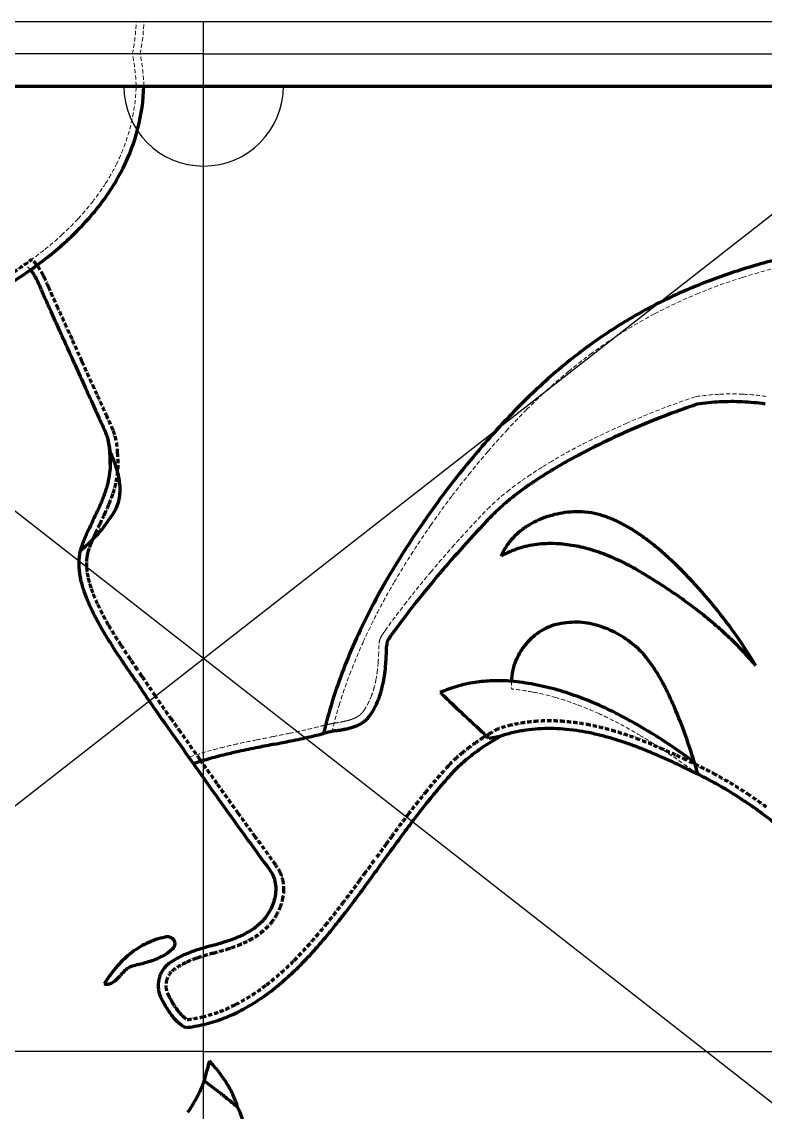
# Model space of a CAD drawing. Header units: millimetres. Extents: x -1311 to 1331, y -6604 to 91.
# Drawn here: x 366 to 924, y -728 to 91 of the extents above; entities that cross this region are included whole.
import ezdxf

# ---------------------------------------------------------------- set-up
doc = ezdxf.new("R2010")
doc.units = ezdxf.units.MM
doc.linetypes.add('HIDDEN2', pattern=[4.7625, 3.175, -1.5875])
doc.layers.get('0').update_dxf_attribs({"color": 18, "lineweight": 200, "true_color": 0x000000})
for name, color, linetype, lineweight, true_color in [('0-Extra', 18, 'HIDDEN2', 200, 0x000000), ('Black', 18, 'Continuous', 200, 0x000000), ('Black-Extra', 18, 'HIDDEN2', 0, 0x000000), ('DarkGray', 253, 'Continuous', 200, 0xa0a0a4), ('DarkGray-Extra', 253, 'HIDDEN2', 0, 0xa0a0a4), ('LigthGray', 9, 'Continuous', 200, 0xc0c0c0), ('LigthGray-Extra', 9, 'HIDDEN2', 0, 0xc0c0c0), ('Red', 1, 'Continuous', 200, 0xff0000), ('Shape', 30, 'Continuous', 25, 0xff7f00)]:
    doc.layers.add(name, color=color, linetype=linetype, lineweight=lineweight, true_color=true_color)

msp = doc.modelspace()

# ---------------------------------------------------------------- linework, layer by layer
msp.add_line((431.87, -231.24), (432.11, -245.28))
for centre, radius, start, end in [((174.58, 183.99), 342.1, 300.97302, 305.31948), ((348.3, -114.92), 31.14, 34.57283, 39.4147), ((341.6, -119.53), 39.27, 30.26151, 34.57283), ((336.15, -122.71), 45.59, 27.13266, 30.26151), ((313.91, -134.11), 70.58, 24.6181, 27.13266), ((266.12, -156), 123.14, 22.01835, 24.6181), ((516.42, -54.78), 146.85, 202.01835, 204.19833), ((-1995.21, -1212.28), 2618.67, 24.49807, 24.77336), ((-3268.09, -1792.31), 4017.48, 24.27582, 24.49807), ((-4063.93, -2151.24), 4890.51, 24.15966, 24.27582), ((-14723.34, -6932.76), 16573.23, 24.096565, 24.159663), ((24056.51, 10411.52), 25908.53, 204.096565, 204.139585), ((5153.62, 1940.17), 5194.21, 204.13959, 204.23567), ((4477.59, 1635.84), 4452.84, 204.23567, 204.43788), ((2967.38, 949.58), 2794.02, 204.43788, 204.69316), ((401.35, -229.83), 30.08, 17.5579, 23.89047), ((394.96, -231.85), 36.77, 11.83126, 17.5579), ((389.69, -232.95), 42.16, 7.51891, 11.83126), ((370.75, -235.45), 61.27, 3.94167, 7.51891), ((375.41, -241.36), 56.84, 352.04108, 356.04595), ((365.29, -239.64), 67.11, 344.90836, 348.22727), ((369.63, -240.55), 62.68, 348.22727, 352.04108), ((343.42, -233.23), 89.9, 339.46611, 341.87826), ((352.35, -236.16), 80.51, 341.87826, 344.90836), ((296.11, -214.68), 140.74, 335.91409, 337.37249), ((315.86, -222.91), 119.33, 337.37249, 339.46611), ((23.06, -87.95), 441.77, 333.71281, 334.76922), ((216.1, -178.91), 228.37, 334.76922, 335.91409), ((722.76, -433.56), 338.63, 153.71281, 155.091), ((594.72, -374.11), 197.46, 155.091, 156.39963), ((490.59, -331.05), 84.74, 160.28101, 162.8549), ((514.46, -339.61), 110.1, 158.02291, 160.28101), ((531.37, -346.43), 128.33, 156.39963, 158.02291), ((453.41, -315.81), 44.89, 173.02401, 178.87777), ((449.16, -315.29), 40.6, 166.86856, 173.02401), ((456.58, -315.88), 48.06, 178.87777, 183.99874), ((464.85, -315.3), 56.35, 183.99874, 188.72798), ((469.96, -314.51), 61.52, 188.72798, 192.70379), ((482.01, -311.8), 73.87, 192.70379, 196.33196), ((489, -309.75), 81.15, 196.33196, 199.33909), ((505.14, -304.09), 98.25, 199.33909, 202.07195), ((565.85, -279.94), 163.59, 201.91736, 204.97472), ((597.7, -265.11), 198.72, 204.97472, 207.74863), ((619.22, -253.79), 223.04, 207.74863, 209.93171), ((685.67, -215.53), 299.72, 209.93171, 211.81494), ((733.11, -186.09), 355.55, 211.81494, 213.10218), ((936.35, -53.59), 598.17, 213.10218, 214.0946), ((1108.37, 62.85), 805.89, 214.0946, 214.37115), ((1670.96, 447.64), 1487.49, 214.37115, 214.57471), ((2748.46, 1190.26), 2796.11, 214.57471, 214.66871), ((-3628.74, -3220.37), 4957.75, 34.61569, 34.66871), ((1488.17, 286.33), 1245.59, 213.6585, 214.42485), ((2129.22, 725.68), 2022.75, 214.42485, 215.02622), ((2322.8, 861.36), 2259.13, 215.02622, 215.2981), ((760.82, -555.62), 115.76, 98.1564, 102.89298), ((761.28, -558.84), 119.02, 93.67249, 98.1564), ((761.94, -569.15), 129.35, 89.37143, 93.67249), ((761.87, -576.3), 136.5, 85.50523, 89.37143), ((760.41, -594.76), 155.01, 81.87736, 85.50523), ((758.79, -606.16), 166.54, 78.73243, 81.87736), ((12324.91, 7942.75), 14514.27, 215.298104, 215.405371), ((829.39, -629.19), 211.03, 121.12118, 122.63965), ((865.32, -688.72), 280.56, 119.80425, 121.12118), ((760.19, -552.88), 112.95, 102.89298, 107.68818), ((753.27, -633.83), 194.74, 75.82422, 78.73243), ((749.11, -650.31), 211.75, 73.36548, 75.82422), ((737.22, -690.1), 253.27, 71.11731, 73.36548), ((729.07, -713.93), 278.45, 69.26153, 71.11731), ((788.87, -569.89), 139.19, 126.71692, 129.29602), ((796.79, -580.51), 152.43, 124.57192, 126.71692), ((816.88, -609.67), 187.84, 122.63965, 124.57192), ((706.32, -774.03), 342.72, 67.58879, 69.26153), ((690.8, -811.65), 383.41, 66.26175, 67.58879), ((3188.55, 1419.82), 3288.44, 214.99682, 215.39339), ((770.23, -547.74), 110.23, 132.09382, 135.3175), ((775.63, -553.71), 118.28, 129.29602, 132.09382), ((643.76, -918.61), 500.26, 65.1, 66.26175), ((609.88, -991.6), 580.73, 64.26346, 65.1), ((986.95, -744.63), 403.01, 137.91125, 139.33578), ((761.33, -538.94), 97.71, 135.3175, 138.74143), ((472.15, -1277.32), 897.92, 63.59072, 64.26346), ((761.32, -705.96), 257.61, 61.518, 64.67246), ((1048.97, -797.91), 484.77, 139.33578, 140.63463), ((743.69, -738.45), 294.58, 58.56816, 61.518), ((4102.68, 2069.29), 4409.8, 215.39339, 215.73584), ((1090.77, -832.2), 538.84, 140.63463, 141.67819), ((731.59, -758.25), 317.78, 56.03567, 58.56816), ((1218.18, -932.9), 701.23, 141.67819, 142.59297), ((698.42, -807.5), 377.16, 53.7111, 56.03567), ((4763.1, 2544.49), 5223.42, 215.73584, 215.97), ((1309.92, -1003.06), 816.73, 142.59297, 143.24973), ((676.33, -837.58), 414.48, 51.79227, 53.7111), ((1668.7, -1270.98), 1264.51, 143.24973, 143.77754), ((7689.15, 4668.05), 8838.84, 215.970003, 216.150011), ((1884.95, -1429.37), 1532.56, 143.77754, 144.04802), ((5142.89, -3792.24), 5557.14, 144.04802, 144.19006), ((534.99, -559.42), 21.67, 23.83135, 38.27222), ((-5149.86, 3633.84), 7134.87, 324.075425, 324.190062), ((534.02, -559.85), 22.74, 9.73519, 23.83135), ((531.69, -560.25), 25.1, 357.79971, 9.73519), ((-657.76, 379.17), 1587.64, 323.83241, 324.07543), ((525.55, -560.01), 31.25, 347.10599, 357.79971), ((-458.2, 233.28), 1340.44, 323.33212, 323.83241), ((518.52, -557.77), 38.64, 329.77779, 338.20432), ((522.25, -559.26), 34.64, 338.20432, 347.10599), ((-62.79, -61.1), 847.47, 322.70294, 323.33212), ((518.36, -557.68), 38.83, 321.37641, 329.77779), ((35.16, -135.71), 724.34, 321.81568, 322.70294), ((510.28, -548.12), 51.31, 302.46005, 307.67767), ((513.02, -551.67), 46.81, 307.67767, 313.14022), ((521.71, -560.35), 34.55, 312.46898, 321.37641), ((170.41, -242.09), 552.27, 320.79956, 321.81568), ((484.67, -489.85), 115.08, 288.52827, 291.0126), ((497.47, -523.19), 79.37, 291.0126, 294.00419), ((501.63, -532.53), 69.14, 294.00419, 297.99797), ((508.08, -544.67), 55.4, 297.99797, 302.46005), ((214.33, -277.9), 495.6, 319.52762, 320.79956), ((536.63, -725.68), 125.86, 107.55218, 109.30781), ((569.69, -830.2), 235.49, 106.26872, 107.55218), ((628.28, -1030.98), 444.64, 105.68038, 106.26872), ((291.09, 170.2), 802.97, 285.68038, 286.00617), ((428.7, -309.52), 303.9, 286.00617, 287.02948), ((476.21, -464.64), 141.67, 287.02948, 288.52827), ((279.27, -333.31), 410.24, 318.12959, 319.52762), ((509.02, -659.95), 54.44, 119.39781, 123.97162), ((514.71, -670.04), 66.02, 115.24489, 119.39781), ((518.41, -677.88), 74.69, 112.03143, 115.24489), ((529.39, -705.02), 103.97, 109.30781, 112.03143), ((378.38, -423.03), 276.55, 315.15465, 318.26483), ((488.25, -632.16), 19.9, 141.09357, 151.95485), ((487.81, -631.8), 19.33, 129.71937, 141.09357), ((487.62, -631.57), 19.04, 118.25803, 129.71937), ((413.78, -458.24), 226.62, 311.71881, 315.15465), ((489.73, -632.83), 21.54, 162.52723, 183.01887), ((489.22, -632.67), 21, 151.95485, 162.52723), ((428.67, -474.93), 204.25, 307.4978, 311.71881), ((489.17, -632.86), 20.98, 183.01887, 203.78628), ((452.13, -505.51), 165.71, 302.81137, 307.4978), ((624.64, -563.4), 173.19, 206.74107, 208.17034), ((557.49, -599.36), 97.01, 208.17034, 210.08012), ((461.01, -519.29), 149.32, 297.06397, 302.81137), ((543.38, -607.53), 80.71, 210.08012, 212.99893), ((523.15, -620.67), 56.59, 212.99893, 216.48499), ((516.38, -625.67), 48.17, 216.48499, 221.32056), ((472.74, -542.23), 123.56, 290.74514, 297.06397), ((506.86, -634.04), 35.49, 221.32056, 226.95474), ((503.7, -637.43), 30.86, 226.95474, 234.36253), ((500.08, -642.48), 24.65, 234.36253, 242.65309), ((478.74, -562.21), 102.65, 275.59982, 283.37201), ((476.11, -551.13), 114.04, 283.37201, 290.74514)]:
    msp.add_arc(centre, radius, start, end)
at = {"layer": '0-Extra'}
for centre, radius, start, end in [((174.58, 183.99), 336.3, 300.97302, 306.23398), ((336.15, -122.71), 51.39, 27.13266, 43.60181), ((313.91, -134.11), 76.38, 24.6181, 27.13266), ((266.12, -156), 128.94, 22.01835, 24.6181), ((517.4, -54.36), 142.11, 202.02865, 204.18874), ((-1995.21, -1212.28), 2624.47, 24.49807, 24.77228), ((-3268.09, -1792.31), 4023.28, 24.27582, 24.49807), ((-4063.93, -2151.24), 4896.31, 24.15966, 24.27582), ((-14723.34, -6932.76), 16579.03, 24.096565, 24.159663), ((24056.51, 10411.52), 25902.73, 204.096565, 204.139585), ((5153.62, 1940.17), 5188.41, 204.13959, 204.23567), ((4477.59, 1635.84), 4447.04, 204.23567, 204.43788), ((2967.38, 949.58), 2788.23, 204.43788, 204.69396), ((401.35, -229.83), 35.88, 17.5579, 23.95823), ((394.96, -231.85), 42.57, 11.83126, 17.5579), ((389.69, -232.95), 47.96, 0.28777, 11.83126), ((369.63, -240.55), 68.47, 348.22727, 6.57047), ((352.35, -236.16), 86.31, 341.87826, 344.90836), ((365.29, -239.64), 72.91, 344.90836, 348.22727), ((315.86, -222.91), 125.13, 337.37249, 339.46611), ((343.42, -233.23), 95.7, 339.46611, 341.87826), ((216.1, -178.91), 234.17, 334.76922, 335.91409), ((296.11, -214.68), 146.53, 335.91409, 337.37249), ((722.76, -433.56), 332.83, 153.71281, 155.091), ((23.06, -87.95), 447.57, 333.71281, 334.76922), ((594.72, -374.11), 191.66, 155.091, 156.39963), ((514.46, -339.61), 104.3, 158.02291, 160.28101), ((531.37, -346.43), 122.53, 156.39963, 158.02291), ((453.41, -315.81), 39.09, 173.02401, 178.87777), ((449.16, -315.29), 34.8, 167.19613, 173.02401), ((490.59, -331.05), 78.94, 160.28101, 162.70435), ((456.58, -315.88), 42.26, 178.87777, 183.99874), ((464.85, -315.3), 50.55, 183.99874, 188.72798), ((469.96, -314.51), 55.72, 188.72798, 192.70379), ((482.01, -311.8), 68.07, 192.70379, 196.33196), ((489, -309.75), 75.35, 196.33196, 199.33909), ((505.14, -304.09), 92.45, 199.33909, 202.07677), ((565.85, -279.94), 157.79, 201.9145, 204.97472), ((597.7, -265.11), 192.92, 204.97472, 207.74863), ((619.22, -253.79), 217.24, 207.74863, 209.93171), ((685.67, -215.53), 293.92, 209.93171, 211.81494), ((733.11, -186.09), 349.75, 211.81494, 213.10218), ((936.35, -53.59), 592.37, 213.10218, 214.0946), ((1108.37, 62.85), 800.09, 214.0946, 214.37115), ((1670.96, 447.64), 1481.69, 214.37115, 214.57471), ((2748.46, 1190.26), 2790.31, 214.57471, 214.66871), ((-3628.74, -3220.37), 4963.55, 34.61513, 34.66871), ((1488.17, 286.33), 1239.79, 213.65626, 214.42485), ((2129.22, 725.68), 2016.95, 214.42485, 215.02622), ((2322.8, 861.36), 2253.34, 215.02622, 215.2981), ((761.94, -569.15), 135.14, 89.37143, 93.67249), ((761.87, -576.3), 142.29, 85.50523, 89.37143), ((12324.91, 7942.75), 14508.47, 215.298104, 215.405453), ((865.32, -688.72), 286.36, 119.68205, 121.12118), ((760.19, -552.88), 118.75, 102.89298, 107.98725), ((760.82, -555.62), 121.56, 98.1564, 102.89298), ((761.28, -558.84), 124.82, 93.67249, 98.1564), ((760.41, -594.76), 160.81, 81.87736, 85.50523), ((758.79, -606.16), 172.33, 78.73243, 81.87736), ((753.27, -633.83), 200.54, 75.82422, 78.73243), ((749.11, -650.31), 217.55, 73.36548, 75.82422), ((737.22, -690.1), 259.07, 71.11731, 73.36548), ((796.79, -580.51), 158.23, 124.57192, 126.71692), ((816.88, -609.67), 193.64, 122.63965, 124.57192), ((829.39, -629.19), 216.83, 121.12118, 122.63965), ((729.07, -713.93), 284.25, 69.26153, 71.11731), ((706.32, -774.03), 348.52, 67.58879, 69.26153), ((775.63, -553.71), 124.08, 129.29602, 132.09382), ((788.87, -569.89), 144.99, 126.71692, 129.29602), ((690.8, -811.65), 389.21, 66.26175, 67.58879), ((643.76, -918.61), 506.06, 65.1, 66.26175), ((3188.55, 1419.82), 3282.64, 214.99646, 215.39339), ((761.33, -538.94), 103.51, 135.3175, 136.57318), ((770.23, -547.74), 116.03, 132.09382, 135.3175), ((609.88, -991.6), 586.53, 64.26346, 65.1), ((469.51, -1282.85), 909.84, 63.59775, 64.26477), ((986.95, -744.63), 408.8, 137.37403, 139.33578), ((761.32, -705.96), 263.41, 61.518, 64.65277), ((743.69, -738.45), 300.38, 58.56816, 61.518), ((4102.68, 2069.29), 4404, 215.39339, 215.73584), ((1048.97, -797.91), 490.57, 139.33578, 140.63463), ((731.59, -758.25), 323.58, 56.03567, 58.56816), ((1090.77, -832.2), 544.64, 140.63463, 141.67819), ((698.42, -807.5), 382.96, 53.7111, 56.03567), ((1218.18, -932.9), 707.03, 141.67819, 142.59297), ((4763.1, 2544.49), 5217.62, 215.73584, 215.97), ((1309.92, -1003.06), 822.53, 142.59297, 143.24973), ((1668.7, -1270.98), 1270.31, 143.24973, 143.77754), ((7719.65, 4690.98), 8871.19, 215.974186, 216.153139), ((1884.95, -1429.37), 1538.35, 143.77754, 144.04802), ((5142.89, -3792.24), 5562.94, 144.04802, 144.19006), ((-5149.86, 3633.84), 7129.07, 324.075425, 324.190062), ((534.99, -559.42), 27.47, 23.83135, 37.91471), ((534.02, -559.85), 28.54, 9.73519, 23.83135), ((531.69, -560.25), 30.9, 357.79971, 9.73519), ((-458.2, 233.28), 1334.64, 323.33212, 323.83241), ((-657.76, 379.17), 1581.84, 323.83241, 324.07543), ((525.55, -560.01), 37.04, 347.10599, 357.79971), ((-62.79, -61.1), 841.67, 322.70294, 323.33212), ((522.25, -559.26), 40.43, 338.20432, 347.10599), ((35.16, -135.71), 718.54, 321.81568, 322.70294), ((518.36, -557.68), 44.63, 321.37641, 329.77779), ((518.52, -557.77), 44.44, 329.77779, 338.20432), ((170.41, -242.09), 546.47, 320.79956, 321.81568), ((521.71, -560.35), 40.35, 312.51767, 321.37641), ((214.33, -277.9), 489.8, 319.52762, 320.79956), ((508.08, -544.67), 61.19, 297.99797, 302.46005), ((510.28, -548.12), 57.11, 302.46005, 307.67767), ((513.02, -551.67), 52.61, 307.67767, 313.10359), ((279.27, -333.31), 404.44, 318.12861, 319.52762), ((428.7, -309.52), 309.7, 286.00617, 287.02948), ((476.21, -464.64), 147.47, 287.02948, 288.52827), ((484.67, -489.85), 120.88, 288.52827, 291.0126), ((497.47, -523.19), 85.16, 291.0126, 294.00419), ((501.63, -532.53), 74.94, 294.00419, 297.99797), ((378.38, -423.03), 270.75, 315.15465, 318.26628), ((518.41, -677.88), 68.89, 112.03143, 115.24489), ((529.39, -705.02), 98.17, 109.30781, 112.03143), ((536.63, -725.68), 120.06, 107.55218, 109.30781), ((569.69, -830.2), 229.69, 106.26872, 107.55218), ((628.28, -1030.98), 438.84, 105.68038, 106.26872), ((291.09, 170.2), 808.76, 285.68038, 286.00617), ((413.78, -458.24), 220.82, 311.71881, 315.15465), ((509.02, -659.95), 48.64, 119.39781, 130.02526), ((514.71, -670.04), 60.23, 115.24489, 119.39781), ((489.73, -632.83), 15.74, 162.52723, 183.01887), ((489.22, -632.67), 15.2, 139.01516, 162.52723), ((428.67, -474.93), 198.45, 307.4978, 311.71881), ((489.96, -632.65), 15.98, 183.62393, 203.30422), ((452.13, -505.51), 159.92, 302.81137, 307.4978), ((624.64, -563.4), 167.39, 206.84059, 208.17034), ((557.49, -599.36), 91.21, 208.17034, 210.08012), ((543.38, -607.53), 74.91, 210.08012, 212.99893), ((472.74, -542.23), 117.76, 290.74514, 297.06397), ((461.01, -519.29), 143.52, 297.06397, 302.81137), ((523.15, -620.67), 50.79, 212.99893, 216.48499), ((516.38, -625.67), 42.37, 216.48499, 221.32056), ((506.86, -634.04), 29.69, 221.32056, 226.95474), ((476.11, -551.13), 108.24, 283.37201, 290.74514), ((503.7, -637.43), 25.06, 226.95474, 236.83053), ((478.74, -562.21), 96.85, 276.6689, 283.37201)]:
    msp.add_arc(centre, radius, start, end, dxfattribs=at)
at = {"layer": 'Black'}
for p, q in [((-47.66, 42.8), (457.48, 42.8)), ((433.15, -234.1), (431.87, -231.24)), ((870.77, -464.88), (873.36, -474.03))]:
    msp.add_line(p, q, dxfattribs=at)
for centre, radius, start, end in [((308.37, 47.88), 149.2, 333.48688, 358.04929), ((299.53, 52.29), 159.08, 327.44966, 333.48688), ((278.42, 65.76), 184.12, 321.8384, 327.44966), ((266.59, 75.06), 199.17, 317.02212, 321.8384), ((242.99, 97.05), 231.42, 312.55421, 317.02212), ((231.55, 109.51), 248.34, 308.65915, 312.55421), ((212.17, 133.74), 279.37, 304.98689, 308.65915), ((1047.28, -544.24), 470.83, 103.04517, 107.57716), ((174.58, 183.99), 342.1, 300.97239, 305.31948), ((1032.78, -498.47), 422.82, 107.57716, 112.35967), ((1023.73, -476.48), 399.04, 112.35967, 117.7096), ((1004.49, -439.85), 357.67, 117.7096, 123.36072), ((1005.72, -445.05), 362.69, 123.07164, 126.40692), ((1030.09, -478.09), 403.75, 126.40692, 129.56805), ((1046.32, -497.73), 429.22, 129.56805, 132.3653), ((1088.6, -544.09), 491.97, 132.3653, 134.97805), ((1115.45, -570.96), 529.96, 134.97805, 137.22817), ((1077.71, -800.03), 637.66, 108.73627, 111.13393), ((898.51, -363.28), 169.07, 92.9534, 98.71759), ((898.86, -370.21), 176.01, 87.30408, 92.9534), ((898.71, -373.46), 179.27, 81.85, 87.30408), ((1184.35, -634.7), 623.82, 137.22817, 139.3021), ((1068.56, -776.36), 612.29, 111.13393, 113.58077), ((1063.17, -764.02), 598.82, 113.58077, 116.13814), ((1227.89, -672.15), 681.24, 139.3021, 141.03695), ((1051.13, -739.48), 571.48, 116.13814, 118.75596), ((356.52, -236.43), 75.53, 1.77855, 3.94167), ((270.72, -239.1), 161.37, 0.29874, 1.77855), ((337.77, -276.03), 104.19, 20.36868, 23.73036), ((375.41, -241.36), 56.84, 352.0401, 356.04595), ((10.22, -240.46), 421.88, 359.8221, 0.29874), ((654.42, -242.46), 222.33, 179.8221, 180.72655), ((360.19, -267.71), 80.27, 16.53864, 20.36868), ((370.4, -264.68), 69.62, 11.46378, 16.53864), ((1343.59, -765.71), 830.04, 141.03695, 142.60861), ((976.3, -595.67), 409.38, 120.75418, 121.94297), ((1098.9, -801.71), 649.13, 119.81013, 120.75418), ((365.28, -239.64), 67.11, 344.90631, 348.22542), ((369.63, -240.55), 62.68, 348.22542, 352.0401), ((388.01, -261.11), 51.65, 5.57119, 11.46378), ((897.02, -473.26), 263.52, 123.62895, 125.56897), ((944.31, -544.36), 348.91, 121.94297, 123.62895), ((343.41, -233.23), 89.91, 339.46428, 341.87611), ((352.34, -236.15), 80.52, 341.87611, 344.90631), ((395.47, -260.38), 44.16, 357.60203, 5.57119), ((1341.08, -752.98), 820.36, 143.20892, 145.08682), ((880.39, -450.01), 234.94, 125.56897, 128.02715), ((296.08, -214.66), 140.77, 335.91298, 337.37098), ((315.84, -222.9), 119.36, 337.37098, 339.46428), ((409.7, -261.53), 29.85, 337.18156, 348.42492), ((406.3, -260.83), 33.31, 348.42492, 357.60203), ((853.89, -416.12), 191.92, 128.02715, 130.74698), ((22.78, -87.81), 442.08, 333.71292, 334.76851), ((216.02, -178.88), 228.46, 334.76851, 335.91298), ((302.14, -193.06), 157.3, 323.57636, 327.30609), ((411.9, -262.45), 27.46, 325.45732, 337.18156), ((827.2, -387.19), 152.54, 133.97891, 137.4529), ((843.66, -404.25), 176.24, 130.74698, 133.97891), ((783.72, -351.36), 74.46, 100.8087, 107.07183), ((783.31, -349.21), 72.27, 94.45145, 100.8087), ((783.22, -334.37), 57.48, 86.58132, 95.51048), ((782.89, -339.91), 63.03, 78.0554, 86.58132), ((781.64, -345.82), 69.08, 70.90997, 78.0554), ((722.64, -433.51), 338.5, 153.71292, 155.09154), ((339.09, -220.32), 111.38, 319.14355, 323.57636), ((1221.43, -669.47), 674.45, 145.08682, 147.15792), ((1490.73, -1017.25), 1067.54, 136.62097, 138.19956), ((777.63, -338.4), 60.1, 120.53984, 128.56753), ((780.19, -342.73), 65.13, 113.62427, 120.53984), ((783.16, -349.52), 72.54, 107.07183, 113.62427), ((775.43, -363.78), 88.08, 64.58293, 70.90997), ((769.68, -375.88), 101.47, 59.80857, 64.58293), ((594.68, -374.09), 197.42, 155.09154, 156.40023), ((350.33, -230.04), 96.52, 313.21433, 319.14355), ((771.76, -331.04), 50.69, 128.56753, 137.31028), ((750.95, -408.06), 138.7, 55.72525, 59.80857), ((736.85, -428.76), 163.75, 52.84848, 55.72525), ((364.32, -244.93), 76.09, 306.53565, 313.21433), ((490.59, -331.05), 84.74, 160.28135, 162.8549), ((514.46, -339.6), 110.09, 158.02349, 160.28135), ((531.36, -346.43), 128.32, 156.40023, 158.02349), ((768.79, -328.29), 46.64, 137.31028, 147.48231), ((761.46, -374.25), 73.28, 102.53955, 107.99302), ((762.41, -378.51), 77.64, 97.24159, 102.53955), ((762.83, -381.83), 80.98, 92.36213, 97.24159), ((763.19, -390.53), 89.7, 87.72584, 92.36213), ((762.98, -395.89), 95.06, 83.58994, 87.72584), ((761.61, -408.1), 107.34, 79.69798, 83.58994), ((759.79, -418.1), 117.51, 73.19567, 79.69798), ((685.93, -495.95), 248.06, 50.51123, 52.84848), ((1173.09, -638.27), 616.91, 147.15792, 149.63837), ((1337.43, -880.18), 861.88, 138.19956, 139.95643), ((765.01, -325.89), 42.16, 147.48231, 158.18232), ((761.32, -373.69), 72.7, 113.59712, 119.18439), ((761.15, -373.29), 72.26, 107.99302, 113.59712), ((750.98, -447.25), 147.96, 67.40156, 73.19567), ((744.86, -461.97), 163.9, 62.6297, 67.40156), ((630.15, -552.38), 327.16, 44.31931, 49.25529), ((733.47, -483.98), 188.69, 58.18248, 62.6297), ((1091.14, -590.26), 521.94, 149.63837, 152.33511), ((1279.51, -831.5), 786.23, 139.95643, 142.07501), ((589.33, -730.9), 474.56, 57.40126, 59.11294), ((608.55, -573.47), 357.35, 39.59657, 44.31931), ((624.03, -676.64), 410.15, 55.56007, 57.40126), ((639.32, -654.35), 383.12, 53.44864, 55.56007), ((1056.75, -572.23), 483.11, 152.33511, 155.4837), ((1185.28, -758.09), 666.78, 142.07501, 144.37558), ((666.9, -617.14), 336.8, 51.19666, 53.44864), ((596.71, -583.26), 372.71, 35.24376, 39.59657), ((679.25, -601.78), 317.09, 48.65596, 51.19666), ((701.46, -576.54), 283.48, 45.96885, 48.65596), ((574.61, -598.88), 399.77, 31.04092, 35.24376), ((998.6, -545.71), 419.19, 155.4837, 158.86388), ((645.63, -376.85), 5.78, 172.62239, 182.63243), ((646.38, -376.95), 6.53, 163.20934, 172.62239), ((647.29, -377.22), 7.48, 156.07034, 163.20934), ((650.86, -378.8), 11.38, 150.28348, 156.07034), ((656.94, -382.28), 18.39, 143.79729, 150.28348), ((607.83, -346.33), 42.47, 323.79729, 326.60476), ((711.28, -566.39), 269.35, 42.99326, 45.96885), ((269.61, -366.91), 370.4, 357.15589, 358.42055), ((728.38, -550.44), 245.96, 39.87938, 42.99326), ((491.1, -378.95), 148.56, 352.41851, 355.34868), ((458.38, -376.28), 181.39, 355.34868, 357.15589), ((974.59, -536.43), 393.46, 158.86388, 162.69838), ((537.13, -385.07), 102.13, 348.88429, 352.41851), ((551.41, -387.88), 87.57, 344.03273, 348.88429), ((718.23, -496.84), 92.4, 106.16686, 114.36155), ((721.7, -508.81), 104.86, 98.47538, 106.16686), ((722.86, -516.62), 112.76, 91.76202, 98.47538), ((723.34, -531.95), 128.1, 85.4639, 91.76202), ((717.28, -581.69), 178.17, 79.2166, 84.7857), ((712.87, -604.8), 201.7, 73.98267, 79.2166), ((571.27, -393.56), 66.92, 338.48246, 344.03273), ((1055.66, -32.85), 534.13, 225.32462, 226.35584), ((708.27, -620.85), 218.39, 69.51129, 73.98267), ((692.67, -662.58), 262.94, 65.43643, 69.51129), ((936.11, -524.44), 353.15, 162.69838, 166.74589), ((584.81, -399.95), 51.92, 324.23122, 331.61831), ((577.6, -396.05), 60.12, 331.61831, 338.48246), ((1639.29, 579.08), 1379.75, 226.35584, 226.99745), ((680.79, -688.58), 291.53, 62.12396, 65.43643), ((609.87, -417.52), 21.33, 304.27853, 310.44054), ((610.26, -417.97), 20.74, 310.44054, 316.96407), ((610.05, -417.78), 21.02, 316.96407, 323.44358), ((3849.5, 2949.03), 4620.38, 226.99745, 227.07515), ((645.89, -754.56), 366.17, 59.16842, 62.12396), ((615.19, -528.83), 88.4, 100.71465, 101.90116), ((640.23, -661.19), 223.11, 99.96779, 100.71465), ((111.7, 2346.14), 2830.31, 279.96779, 280.04985), ((591.5, -361.11), 80.87, 280.04985, 280.53531), ((584.64, -324.26), 118.35, 280.53531, 281.84486), ((595.21, -374.63), 66.88, 281.84486, 283.58692), ((597.97, -386.07), 55.12, 283.58692, 286.26231), ((602.49, -401.55), 38.99, 286.26231, 289.44335), ((604.2, -406.41), 33.84, 289.44335, 293.69633), ((607.12, -413.06), 26.58, 293.69633, 298.49541), ((608.25, -415.14), 24.21, 298.49541, 304.27853), ((-1397.8, -2692.83), 3084.47, 46.95875, 47.07515), ((-374.31, -1596.85), 1584.89, 46.69683, 46.95875), ((760.82, -555.62), 115.76, 98.1564, 102.89298), ((761.28, -558.84), 119.02, 93.67249, 98.1564), ((761.94, -569.15), 129.35, 89.37143, 93.67249), ((761.87, -576.3), 136.5, 85.50523, 89.37143), ((760.41, -594.76), 155.01, 81.87736, 85.50523), ((758.79, -606.16), 166.54, 78.73243, 81.87736), ((621.32, -795.73), 414.11, 56.87365, 59.16842), ((605.21, -486.1), 44.52, 104.06053, 106.76709), ((611.38, -510.75), 69.93, 101.90116, 104.06053), ((133.97, -1057.54), 843.82, 46.33788, 46.69683), ((675.61, -209.21), 241.39, 279.76177, 281.15187), ((704.1, -353.73), 94.09, 281.15187, 283.37856), ((760.19, -552.88), 112.95, 102.89298, 107.68818), ((753.27, -633.83), 194.74, 75.82422, 78.73243), ((749.11, -650.31), 211.75, 73.36548, 75.82422), ((737.22, -690.1), 253.27, 71.11731, 73.36548), ((729.07, -713.93), 278.45, 69.26153, 71.11731), ((545.78, -911.49), 552.34, 53.95664, 56.87365), ((706.32, -774.03), 342.72, 67.58879, 69.26153), ((690.8, -811.65), 383.41, 66.26175, 67.58879), ((643.76, -918.61), 500.26, 65.1, 66.26175), ((609.88, -991.6), 580.73, 64.26346, 65.1), ((472.15, -1277.32), 897.92, 63.46, 64.26346), ((482.01, -645.29), 49.48, 99.9606, 108.2674), ((475.25, -601.35), 5.12, 92.35029, 110.57939), ((475.27, -601.78), 5.55, 74.84402, 92.35029), ((475.15, -602.21), 6, 59.00428, 74.84402), ((475.13, -602.25), 6.05, 43.22652, 59.00428), ((491.73, -664.79), 71.4, 122.6897, 128.87161), ((486.37, -656.43), 61.47, 116.02646, 122.6897), ((484.28, -652.15), 56.71, 108.2674, 116.02646), ((459.76, -586.29), 26.91, 309.57938, 318.42679), ((475.52, -601.88), 5.51, 24.91722, 43.22652), ((476, -601.06), 4.97, 321.56724, 341.73202), ((476.59, -601.39), 4.33, 4.22862, 24.91722), ((476.92, -601.36), 4, 341.73202, 4.22862), ((499.79, -673.71), 83.43, 134.32218, 139.53485), ((494.81, -668.61), 76.31, 128.87161, 134.32218), ((441.67, -549.36), 68.26, 287.41155, 290.34486), ((446.41, -562.14), 54.62, 290.34486, 295.34513), ((454.1, -578.37), 36.67, 295.34513, 301.44869), ((456.62, -582.48), 31.85, 301.44869, 309.57938), ((501.18, -674.9), 85.27, 139.53485, 144.55726), ((480.24, -659.66), 53.13, 135.5882, 137.64311), ((461.04, -640.84), 26.24, 132.66393, 135.5882), ((457.49, -636.99), 21, 127.80517, 132.66393), ((453.31, -631.61), 14.19, 121.89268, 127.80517), ((452.31, -630), 12.29, 113.99171, 121.89268), ((451.49, -628.16), 10.28, 105.35015, 113.99171), ((499.96, -794.69), 183.72, 104.82645, 106.17868), ((347.92, -220.32), 410.43, 284.82645, 285.43173), ((417.26, -471.52), 149.83, 285.43173, 287.41155), ((499.33, -673.58), 82.99, 144.55726, 149.64817), ((428.89, -621.78), 10.13, 290.47366, 300.05728), ((427.98, -620.2), 11.94, 300.05728, 306.96342), ((423.89, -614.76), 18.75, 306.96342, 312.47369), ((420.25, -610.79), 24.14, 312.47369, 315.58734), ((400.08, -591.03), 52.37, 315.58734, 317.7012), ((349.83, -545.31), 120.31, 317.7012, 318.47376), ((523.67, -699.25), 111.9, 137.64311, 138.47376), ((429.48, -621.69), 10.1, 259.94087, 269.53018), ((429.46, -623.29), 8.5, 269.53018, 279.98447), ((429.47, -623.34), 8.46, 279.98447, 290.47366)]:
    msp.add_arc(centre, radius, start, end, dxfattribs=at)
at = {"layer": 'Black-Extra'}
for p, q in [((-71.83, 91.14), (457.48, 91.14)), ((-59.74, 66.97), (454.68, 66.97))]:
    msp.add_line(p, q, dxfattribs=at)
for centre, start, end in [((308.37, 96.22), 348.69366, 358.04929), ((308.37, 37.72), 1.95071, 11.30634)]:
    msp.add_arc(centre, 149.2, start, end, dxfattribs=at)
at = {"layer": 'DarkGray'}
for p, q in [((457.48, 42.8), (1052.34, 42.8)), ((431.49, -227.44), (431.87, -231.24))]:
    msp.add_line(p, q, dxfattribs=at)
for centre, radius, start, end in [((308.37, 47.88), 149.2, 333.48602, 358.0491), ((299.53, 52.29), 159.08, 327.44942, 333.48602), ((278.42, 65.76), 184.12, 321.83869, 327.44942), ((266.59, 75.06), 199.17, 317.02232, 321.83869), ((242.99, 97.05), 231.42, 312.55433, 317.02232), ((231.56, 109.51), 248.34, 308.6592, 312.55433), ((212.17, 133.74), 279.37, 304.98689, 308.6592), ((1047.28, -544.24), 470.83, 103.04517, 107.57716), ((348.3, -114.92), 31.14, 34.57221, 39.4147), ((341.6, -119.53), 39.28, 30.26044, 34.57221), ((1032.78, -498.47), 422.82, 107.57716, 112.35967), ((336.14, -122.71), 45.59, 27.13191, 30.26044), ((313.9, -134.11), 70.59, 24.61763, 27.13191), ((266.1, -156.01), 123.16, 22.01841, 24.61763), ((516.42, -54.79), 146.84, 202.01841, 204.19833), ((1023.73, -476.48), 399.04, 112.35967, 117.7096), ((-1995.21, -1212.28), 2618.67, 24.49807, 24.77336), ((-3268.11, -1792.32), 4017.5, 24.27582, 24.49807), ((1004.49, -439.85), 357.67, 117.7096, 123.36072), ((-4063.96, -2151.26), 4890.56, 24.15966, 24.27582), ((1005.72, -445.05), 362.7, 123.07164, 126.4074), ((-14723.45, -6932.8), 16573.35, 24.096565, 24.159662), ((1030.09, -478.1), 403.75, 126.4074, 129.56896), ((24056.3, 10411.43), 25908.31, 204.096565, 204.139586), ((1046.32, -497.74), 429.23, 129.56896, 132.36637), ((5153.58, 1940.15), 5194.17, 204.13959, 204.23567), ((1088.62, -544.11), 492, 132.36637, 134.97923), ((4477.57, 1635.83), 4452.82, 204.23567, 204.43788), ((1115.47, -570.98), 529.99, 134.97923, 137.22912), ((2967.38, 949.58), 2794.02, 204.43788, 204.69316), ((1184.38, -634.73), 623.85, 137.22912, 139.30283), ((401.35, -229.83), 30.08, 17.55877, 23.89047), ((394.97, -231.85), 36.77, 11.83278, 17.55877), ((389.69, -232.95), 42.16, 7.51956, 11.83278), ((1227.91, -672.17), 681.27, 139.30283, 141.03728), ((356.52, -236.43), 75.53, 1.77855, 3.94167), ((270.72, -239.1), 161.37, 0.29874, 1.77855), ((375.41, -241.36), 56.84, 352.0401, 356.04595), ((10.22, -240.46), 421.88, 359.8221, 0.29874), ((654.42, -242.46), 222.33, 179.8221, 180.72655), ((1343.59, -765.72), 830.05, 141.03728, 142.60861), ((365.28, -239.64), 67.11, 344.90631, 348.22542), ((369.63, -240.55), 62.68, 348.22542, 352.0401), ((343.41, -233.23), 89.91, 339.46428, 341.87611), ((352.34, -236.15), 80.52, 341.87611, 344.90631), ((1341.07, -752.97), 820.35, 143.20892, 145.08739), ((296.08, -214.66), 140.77, 335.91298, 337.37098), ((315.84, -222.9), 119.36, 337.37098, 339.46428), ((22.78, -87.81), 442.08, 333.71292, 334.76851), ((216.02, -178.88), 228.46, 334.76851, 335.91298), ((722.64, -433.51), 338.5, 153.71292, 155.09154), ((1221.39, -669.45), 674.41, 145.08739, 147.15918), ((594.68, -374.09), 197.42, 155.09154, 156.40023), ((490.59, -331.05), 84.74, 160.28135, 162.8549), ((514.46, -339.6), 110.09, 158.02349, 160.28135), ((531.36, -346.43), 128.32, 156.40023, 158.02349), ((453.41, -315.81), 44.89, 173.02211, 178.87419), ((449.16, -315.29), 40.6, 166.86856, 173.02211), ((1173.05, -638.24), 616.87, 147.15918, 149.64001), ((456.58, -315.88), 48.06, 178.87419, 183.99561), ((464.84, -315.3), 56.34, 183.99561, 188.72528), ((469.96, -314.51), 61.51, 188.72528, 192.70181), ((1091.1, -590.24), 521.89, 149.64001, 152.33716), ((482, -311.8), 73.86, 192.70181, 196.3306), ((488.99, -309.75), 81.15, 196.3306, 199.33848), ((505.13, -304.09), 98.25, 199.33848, 202.07195), ((565.85, -279.94), 163.59, 201.91736, 204.97473), ((597.7, -265.11), 198.72, 204.97473, 207.74863), ((1056.72, -572.22), 483.07, 152.33716, 155.48541), ((619.22, -253.79), 223.04, 207.74863, 209.93177), ((781.57, -411.69), 51.79, 91.13609, 99.70491), ((781.65, -416.12), 56.22, 82.91257, 91.13609), ((781.21, -419.72), 59.85, 75.59604, 82.91257), ((685.67, -215.53), 299.72, 209.93177, 211.81504), ((779.12, -404.81), 44.84, 118.51701, 128.54252), ((777.99, -402.74), 42.48, 107.50672, 118.51701), ((776.88, -399.21), 38.78, 95.98103, 107.50672), ((779.06, -428.08), 68.48, 68.75656, 75.59604), ((777.32, -432.56), 73.28, 62.74181, 68.75656), ((773.45, -440.07), 81.74, 57.04694, 62.74181), ((733.12, -186.09), 355.56, 211.81504, 213.10224), ((998.58, -545.7), 419.18, 155.48541, 158.86515), ((781.46, -407.62), 48.51, 138.23189, 147.74078), ((781.08, -407.28), 48, 128.54252, 138.23189), ((771.62, -442.89), 85.1, 51.76411, 57.04694), ((769.9, -445.08), 87.88, 46.56578, 51.76411), ((936.36, -53.59), 598.18, 213.10224, 214.09463), ((780.06, -406.74), 46.85, 147.74078, 157.41683), ((755.12, -450.16), 101.99, 37.31712, 42.49914), ((1108.39, 62.86), 805.91, 214.09463, 214.37117), ((1670.98, 447.66), 1487.51, 214.37117, 214.57471), ((778.21, -405.97), 44.84, 157.41683, 167.86102), ((738.91, -462.52), 122.37, 32.58656, 37.31712), ((2748.51, 1190.3), 2796.17, 214.57471, 214.66871), ((-3628.71, -3220.35), 4957.72, 34.61569, 34.66871), ((974.58, -536.43), 393.45, 158.86515, 162.69906), ((774.12, -405.09), 40.66, 167.86102, 178.83086), ((726.03, -470.75), 137.66, 28.87198, 32.58656), ((1488.17, 286.34), 1245.59, 213.6585, 214.42489), ((717.28, -581.69), 178.17, 79.21646, 84.7857), ((712.87, -604.8), 201.7, 73.9824, 79.21646), ((682.76, -494.61), 187.07, 25.68564, 28.87198), ((708.27, -620.85), 218.39, 69.51139, 73.9824), ((692.67, -662.57), 262.94, 65.43684, 69.51139), ((649.99, -510.37), 223.43, 23.53424, 25.68564), ((2129.31, 725.74), 2022.85, 214.42489, 215.02628), ((936.11, -524.44), 353.15, 162.69906, 166.74589), ((680.79, -688.57), 291.52, 62.12436, 65.43684), ((506.63, -572.81), 379.8, 16.50924, 23.53424), ((645.89, -754.55), 366.16, 59.1688, 62.12436), ((2322.93, 861.45), 2259.3, 215.02628, 215.29812), ((621.32, -795.72), 414.1, 56.87381, 59.1688), ((12326.37, 7943.79), 14516.06, 215.298125, 215.405371), ((294.14, 881.13), 1358.04, 281.10095, 281.62999), ((424.3, 248.75), 712.4, 281.62999, 282.79432), ((497.45, -73.39), 382.07, 282.79432, 284.38424), ((545.78, -911.49), 552.34, 53.95663, 56.87381), ((620.56, -875.76), 428.69, 102.35897, 103.72819), ((721.24, -1335.29), 899.12, 101.41353, 102.35897), ((998.16, -2706.99), 2298.49, 101.10095, 101.41353), ((574.12, -702.44), 249.23, 105.94498, 108.57972), ((602.37, -801.31), 352.05, 103.72819, 105.94498)]:
    msp.add_arc(centre, radius, start, end, dxfattribs=at)
at = {"layer": 'DarkGray-Extra'}
for p, q in [((451.68, 91.14), (457.47, 91.14)), ((457.47, 91.14), (1052.34, 91.14)), ((448.76, 66.97), (1052.34, 66.97)), ((372.36, -95.14), (368.3, -90.9))]:
    msp.add_line(p, q, dxfattribs=at)
for centre, radius, start, end in [((308.37, 96.22), 143.4, 348.22995, 357.97018), ((308.37, 37.72), 143.4, 2.08611, 11.77005), ((308.37, 47.88), 143.4, 333.48602, 357.97018), ((299.53, 52.29), 153.28, 327.44942, 333.48602), ((278.42, 65.76), 178.32, 321.83869, 327.44942), ((266.59, 75.06), 193.37, 317.02232, 321.83869), ((242.99, 97.05), 225.63, 312.55433, 317.02232), ((231.56, 109.51), 242.54, 308.6592, 312.55433), ((212.17, 133.74), 273.57, 304.7998, 308.6592), ((1047.28, -544.24), 465.03, 103.04517, 107.57716), ((1032.78, -498.47), 417.03, 107.57716, 112.35967), ((1023.73, -476.48), 393.24, 112.35967, 117.7096), ((1004.49, -439.85), 351.87, 117.7096, 123.36311), ((1005.72, -445.05), 356.9, 123.06929, 126.40692), ((1030.09, -478.1), 397.96, 126.4074, 129.56896), ((1046.32, -497.74), 423.43, 129.56896, 132.36637), ((1088.62, -544.11), 486.2, 132.36637, 134.97923), ((1115.47, -570.98), 524.19, 134.97923, 137.22912), ((1184.38, -634.73), 618.06, 137.22912, 139.30283), ((1227.91, -672.17), 675.47, 139.30283, 141.03728), ((1343.59, -765.72), 824.25, 141.03728, 142.60861), ((1341.07, -752.97), 814.55, 143.20892, 145.08739), ((1221.39, -669.45), 668.61, 145.08739, 147.15918), ((1173.05, -638.24), 611.07, 147.15918, 149.64001), ((1091.1, -590.24), 516.1, 149.64001, 152.33716), ((1056.72, -572.22), 477.28, 152.33716, 155.48541), ((998.58, -545.7), 413.38, 155.48541, 158.86515), ((974.58, -536.43), 387.65, 158.86515, 162.69906), ((774.12, -405.09), 40.66, 178.83086, 187.09945), ((717.28, -581.69), 172.37, 79.21646, 84.50842), ((712.87, -604.8), 195.9, 73.9824, 79.21646), ((708.27, -620.85), 212.59, 69.51139, 73.9824), ((936.11, -524.44), 347.35, 162.69906, 166.23325), ((692.67, -662.58), 257.14, 65.43643, 69.51129), ((680.79, -688.58), 285.73, 62.12396, 65.43643), ((497.45, -73.39), 382.07, 284.38424, 285.37269), ((645.89, -754.55), 360.36, 59.1688, 62.12436), ((621.32, -795.73), 408.31, 56.87365, 59.16842), ((545.78, -911.49), 546.54, 53.17592, 56.87381), ((506.63, -572.81), 379.8, 15.07581, 16.50924)]:
    msp.add_arc(centre, radius, start, end, dxfattribs=at)
at = {"layer": 'LigthGray'}
for centre, radius, start, end in [((1075.69, -794.07), 631.37, 108.73627, 113.63614), ((898.51, -363.28), 169.07, 92.95424, 98.71759), ((898.86, -370.21), 176.01, 87.30572, 92.95424), ((898.71, -373.46), 179.27, 81.8508, 87.30572), ((1054.42, -745.47), 578.32, 113.63614, 118.75596), ((976.3, -595.67), 409.38, 120.7542, 121.94301), ((1098.9, -801.71), 649.13, 119.81013, 120.7542), ((897.02, -473.26), 263.52, 123.62899, 125.569), ((944.3, -544.35), 348.9, 121.94301, 123.62899), ((880.39, -450.01), 234.94, 125.569, 128.02718), ((853.89, -416.12), 191.92, 128.02718, 130.74699), ((827.2, -387.19), 152.54, 133.97892, 137.4529), ((843.66, -404.25), 176.24, 130.74699, 133.97892), ((1490.73, -1017.25), 1067.53, 136.62097, 138.19969), ((1337.41, -880.17), 861.87, 138.19969, 139.95671), ((1279.5, -831.5), 786.22, 139.95671, 142.07517), ((1185.28, -758.08), 666.78, 142.07517, 144.37558), ((645.63, -376.85), 5.78, 172.62622, 182.63243), ((646.38, -376.95), 6.53, 163.21624, 172.62622), ((647.29, -377.22), 7.48, 156.07603, 163.21624), ((650.85, -378.8), 11.38, 150.28775, 156.07603), ((656.94, -382.27), 18.38, 143.79715, 150.28775), ((607.82, -346.32), 42.48, 323.79715, 326.60476), ((269.59, -366.9), 370.41, 357.15611, 358.42055), ((491.09, -378.94), 148.57, 352.41962, 355.34925), ((458.36, -376.28), 181.41, 355.34925, 357.15611), ((537.12, -385.07), 102.14, 348.88605, 352.41962), ((551.41, -387.88), 87.58, 344.03499, 348.88605), ((571.26, -393.56), 66.93, 338.48524, 344.03499), ((584.81, -399.95), 51.92, 324.23122, 331.61984), ((577.59, -396.05), 60.12, 331.61984, 338.48524), ((609.87, -417.52), 21.33, 304.27076, 310.43435), ((610.26, -417.97), 20.74, 310.43435, 316.96093), ((610.05, -417.78), 21.02, 316.96093, 323.44358), ((615.19, -528.81), 88.38, 100.71546, 101.90219), ((640.19, -660.97), 222.89, 99.96817, 100.71546), ((106.3, 2376.76), 2861.4, 279.96817, 280.04941), ((591.57, -361.51), 80.47, 280.04941, 280.53388), ((584.62, -324.15), 118.46, 280.53388, 281.84206), ((595.2, -374.59), 66.93, 281.84206, 283.58253), ((597.96, -386.04), 55.15, 283.58253, 286.25645), ((602.48, -401.54), 39.01, 286.25645, 289.43594), ((604.2, -406.4), 33.85, 289.43594, 293.68809), ((607.12, -413.05), 26.59, 293.68809, 298.48653), ((608.25, -415.13), 24.22, 298.48653, 304.27076), ((760.82, -555.62), 115.76, 98.1564, 102.89298), ((761.28, -558.84), 119.02, 93.67249, 98.1564), ((761.94, -569.15), 129.35, 89.37143, 93.67249), ((761.87, -576.3), 136.5, 85.50523, 89.37143), ((760.41, -594.76), 155.01, 81.87736, 85.50523), ((760.41, -594.77), 155.02, 81.87495, 85.5027), ((758.78, -606.18), 166.55, 78.73029, 81.87495), ((758.79, -606.16), 166.54, 78.73243, 81.87736), ((294.1, 881.36), 1358.27, 281.10092, 281.6299), ((424.29, 248.79), 712.44, 281.6299, 282.79425), ((497.45, -73.39), 382.07, 282.79425, 284.38424), ((605.21, -486.1), 44.51, 104.06121, 106.76709), ((611.38, -510.74), 69.92, 101.90219, 104.06121), ((829.39, -629.2), 211.03, 121.12111, 122.6395), ((865.32, -688.72), 280.56, 119.80425, 121.12111), ((760.19, -552.88), 112.95, 102.89175, 107.68818), ((753.27, -633.85), 194.76, 75.82234, 78.73029), ((753.27, -633.83), 194.74, 75.82422, 78.73243), ((749.11, -650.31), 211.75, 73.36548, 75.82422), ((749.11, -650.33), 211.77, 73.36411, 75.82234), ((737.22, -690.11), 253.28, 71.11639, 73.36411), ((737.22, -690.1), 253.27, 71.11731, 73.36548), ((729.07, -713.94), 278.47, 69.26095, 71.11639), ((729.07, -713.93), 278.45, 69.26153, 71.11731), ((620.55, -875.74), 428.67, 102.3592, 103.72849), ((721.21, -1335.14), 898.97, 101.41366, 102.3592), ((997.96, -2705.96), 2297.44, 101.10092, 101.41366), ((788.87, -569.9), 139.19, 126.71649, 129.29558), ((796.79, -580.51), 152.43, 124.57163, 126.71649), ((816.88, -609.67), 187.84, 122.6395, 124.57163), ((706.32, -774.03), 342.72, 67.58879, 69.26153), ((706.31, -774.04), 342.73, 67.5885, 69.26095), ((690.8, -811.65), 383.41, 66.26175, 67.58879), ((690.8, -811.66), 383.42, 66.26159, 67.5885), ((574.12, -702.44), 249.23, 105.94517, 108.57972), ((3188.55, 1419.82), 3288.44, 214.99682, 215.39338), ((602.36, -801.29), 352.03, 103.72849, 105.94517), ((770.23, -547.74), 110.23, 132.09339, 135.31727), ((775.63, -553.72), 118.28, 129.29558, 132.09339), ((643.76, -918.61), 500.26, 65.1, 66.26175), ((609.88, -991.6), 580.73, 64.26346, 65.1), ((986.95, -744.63), 403.01, 137.91125, 139.33597), ((761.33, -538.94), 97.71, 135.31727, 138.74143), ((472.15, -1277.32), 897.92, 63.59072, 64.26346), ((761.32, -705.96), 257.61, 61.51823, 64.67246), ((1048.98, -797.92), 484.79, 139.33597, 140.63497), ((743.7, -738.45), 294.57, 58.56859, 61.51823), ((4102.64, 2069.27), 4409.76, 215.39338, 215.73583), ((1090.8, -832.22), 538.87, 140.63497, 141.67853), ((731.6, -758.25), 317.78, 56.03612, 58.56859), ((1218.23, -932.93), 701.29, 141.67853, 142.59329), ((698.43, -807.49), 377.15, 53.71155, 56.03612), ((4763.04, 2544.44), 5223.34, 215.73583, 215.97), ((1309.99, -1003.11), 816.81, 142.59329, 143.24997), ((676.34, -837.57), 414.47, 51.79263, 53.71155), ((1668.87, -1271.1), 1264.72, 143.24997, 143.7777), ((7689.11, 4668.02), 8838.78, 215.969998, 216.150011), ((1885.15, -1429.52), 1532.81, 143.7777, 144.04809), ((5144.64, -3793.51), 5559.31, 144.04809, 144.19006), ((534.99, -559.42), 21.67, 23.82081, 38.27222), ((-5147.12, 3631.86), 7131.49, 324.075368, 324.190065), ((534.02, -559.85), 22.74, 9.71543, 23.82081), ((531.68, -560.25), 25.11, 357.77991, 9.71543), ((-657.58, 379.04), 1587.42, 323.83226, 324.07537), ((525.54, -560.01), 31.26, 347.08645, 357.77991), ((-458.02, 233.15), 1340.22, 323.3319, 323.83226), ((518.52, -557.77), 38.65, 329.76801, 338.19022), ((522.24, -559.26), 34.64, 338.19022, 347.08645), ((-62.72, -61.16), 847.39, 322.70265, 323.3319), ((518.36, -557.68), 38.83, 321.37138, 329.76801), ((35.21, -135.75), 724.28, 321.81537, 322.70265), ((510.28, -548.12), 51.3, 302.46437, 307.67997), ((513.02, -551.67), 46.81, 307.67997, 313.14022), ((521.71, -560.35), 34.55, 312.46898, 321.37138), ((170.44, -242.1), 552.24, 320.79924, 321.81537), ((484.68, -489.91), 115.02, 288.53143, 291.01647), ((497.48, -523.21), 79.34, 291.01647, 294.00862), ((501.64, -532.55), 69.13, 294.00862, 298.00247), ((508.09, -544.67), 55.39, 298.00247, 302.46437), ((214.35, -277.92), 495.58, 319.52744, 320.79924), ((536.64, -725.73), 125.91, 107.55015, 109.30511), ((569.75, -830.4), 235.69, 106.26748, 107.55015), ((628.51, -1031.77), 445.46, 105.68012, 106.26748), ((291.91, 167.31), 799.97, 285.68012, 286.00718), ((428.82, -309.92), 303.49, 286.00718, 287.03161), ((476.24, -464.72), 141.59, 287.03161, 288.53143), ((279.27, -333.31), 410.24, 318.12959, 319.52744), ((509.02, -659.95), 54.44, 119.39629, 123.97162), ((514.71, -670.05), 66.03, 115.24219, 119.39629), ((518.41, -677.89), 74.71, 112.02861, 115.24219), ((529.4, -705.05), 104, 109.30511, 112.02861), ((378.38, -423.03), 276.55, 315.15495, 318.26483), ((488.25, -632.16), 19.91, 141.11289, 151.97867), ((487.81, -631.8), 19.34, 129.72921, 141.11289), ((487.62, -631.57), 19.04, 118.25803, 129.72921), ((413.78, -458.23), 226.63, 311.71947, 315.15495), ((489.73, -632.83), 21.54, 162.5554, 183.03284), ((489.22, -632.67), 21.01, 151.97867, 162.5554), ((428.67, -474.93), 204.26, 307.49874, 311.71947), ((489.17, -632.86), 20.98, 183.03284, 203.78628), ((452.13, -505.5), 165.72, 302.81262, 307.49874), ((624.64, -563.4), 173.18, 206.74107, 208.17065), ((557.48, -599.37), 97, 208.17065, 210.0809), ((461.01, -519.28), 149.33, 297.06559, 302.81262), ((543.38, -607.53), 80.7, 210.0809, 213.00037), ((523.14, -620.67), 56.58, 213.00037, 216.48726), ((516.38, -625.68), 48.17, 216.48726, 221.32311), ((472.73, -542.23), 123.56, 290.74716, 297.06559), ((506.86, -634.05), 35.49, 221.32311, 226.95753), ((503.7, -637.43), 30.86, 226.95753, 234.36413), ((500.08, -642.48), 24.65, 234.36413, 242.65309), ((478.74, -562.21), 102.65, 275.59982, 283.37309), ((476.1, -551.12), 114.05, 283.37309, 290.74716)]:
    msp.add_arc(centre, radius, start, end, dxfattribs=at)
at = {"layer": 'LigthGray-Extra'}
for centre, radius, start, end in [((1075.69, -794.07), 637.17, 108.69085, 113.63614), ((898.51, -363.28), 174.87, 92.95424, 98.88514), ((898.86, -370.21), 181.81, 87.30572, 92.95424), ((898.71, -373.46), 185.07, 81.8508, 87.30572), ((1054.42, -745.47), 584.12, 113.63614, 118.76119), ((1098.9, -801.71), 654.93, 119.80547, 120.7542), ((944.3, -544.35), 354.7, 121.94301, 123.62899), ((976.3, -595.67), 415.18, 120.7542, 121.94301), ((897.02, -473.26), 269.32, 123.62899, 125.569), ((853.89, -416.12), 197.72, 128.02718, 130.74699), ((880.39, -450.01), 240.74, 125.569, 128.02718), ((843.66, -404.25), 182.04, 130.74699, 133.97892), ((827.2, -387.19), 158.34, 133.97892, 137.42779), ((1492.19, -1018.57), 1075.3, 136.62395, 138.19898), ((1337.41, -880.17), 867.67, 138.19969, 139.95671), ((1279.5, -831.5), 792.02, 139.95671, 142.07517), ((1185.28, -758.08), 672.58, 142.07517, 144.38556), ((656.94, -382.27), 24.18, 143.79715, 150.28775), ((607.82, -346.32), 36.68, 323.79715, 326.77414), ((269.59, -366.9), 364.61, 357.15611, 358.57741), ((645.63, -376.85), 11.58, 172.62622, 175.57873), ((646.38, -376.95), 12.33, 163.21624, 172.62622), ((647.29, -377.22), 13.28, 156.07603, 163.21624), ((650.85, -378.8), 17.18, 150.28775, 156.07603), ((491.09, -378.94), 142.77, 352.41962, 355.34925), ((458.36, -376.28), 175.61, 355.34925, 357.15611), ((537.12, -385.07), 96.34, 348.88605, 352.41962), ((551.41, -387.88), 81.78, 344.03499, 348.88605), ((577.59, -396.05), 54.32, 331.61984, 338.48524), ((571.26, -393.56), 61.13, 338.48524, 344.03499), ((584.81, -399.95), 46.12, 325.25057, 331.61984), ((595.2, -374.59), 61.13, 281.84206, 283.58253), ((597.96, -386.04), 49.35, 283.58253, 286.25645), ((602.48, -401.54), 33.21, 286.25645, 289.43594), ((604.2, -406.4), 28.05, 289.43594, 293.68809), ((607.12, -413.05), 20.79, 293.68809, 298.48653), ((608.25, -415.13), 18.42, 298.48653, 304.27076), ((609.87, -417.52), 15.53, 304.27076, 310.43435), ((610.26, -417.97), 14.94, 310.43435, 316.96093), ((610.05, -417.78), 15.22, 316.96093, 326.23265), ((424.29, 248.79), 706.64, 281.6299, 282.79425), ((497.45, -73.39), 376.27, 282.79425, 284.36651), ((605.21, -486.1), 50.31, 104.06121, 106.62503), ((611.38, -510.74), 75.71, 101.90219, 104.06121), ((615.19, -528.81), 94.18, 100.71546, 101.90219), ((640.19, -660.97), 228.69, 99.96817, 100.71546), ((106.3, 2376.76), 2855.6, 279.96817, 280.04941), ((591.57, -361.51), 74.67, 280.04941, 280.53388), ((584.62, -324.15), 112.66, 280.53388, 281.84206), ((721.21, -1335.14), 904.76, 101.41366, 102.3592), ((997.96, -2705.96), 2303.24, 101.10092, 101.41366), ((294.1, 881.36), 1352.48, 281.10092, 281.6299), ((574.12, -702.44), 255.03, 105.94517, 108.9619), ((602.36, -801.29), 357.83, 103.72849, 105.94517), ((620.55, -875.74), 434.47, 102.3592, 103.72849), ((3188.55, 1419.82), 3288.44, 214.89162, 214.99682)]:
    msp.add_arc(centre, radius, start, end, dxfattribs=at)
at = {"layer": 'Red'}
for centre, radius, start, end in [((843.4, -787.84), 350.74, 164.80386, 166.2348), ((698.93, -748.6), 201.03, 162.91374, 164.80386), ((380.17, -803.46), 170.31, 40.1465, 41.98086), ((409.2, -778.96), 132.33, 38.06543, 40.1465), ((436.3, -681.96), 70.12, 337.8722, 341.35159), ((-888.26, -2530.34), 2295.43, 52.43319, 52.70013), ((-888.27, -2530.35), 2295.44, 52.4332, 52.70013), ((420.2, -770.35), 118.36, 35.45103, 38.06543), ((438.6, -757.25), 95.77, 32.54452, 35.45103), ((417.14, -673.65), 91.02, 332.04382, 334.66356), ((424.88, -677.32), 82.45, 334.66356, 337.8722), ((161.68, -1165.33), 573.33, 51.89907, 52.43319), ((446.26, -752.36), 86.69, 28.99522, 32.54452), ((459.25, -745.16), 71.83, 25.09608, 28.99522), ((378.62, -652.38), 135.02, 328.03438, 329.73095), ((394.39, -661.58), 116.77, 329.73095, 332.04382), ((220.89, -1089.82), 477.37, 50.82946, 51.89907), ((329.55, -956.45), 305.34, 49.49204, 50.82946), ((464.66, -742.63), 65.87, 20.46555, 25.09608), ((473.34, -739.39), 56.59, 15.46988, 20.46555), ((322.78, -617.53), 200.85, 326.64333, 328.03438), ((487.6, -746.45), 45.98, 345.23436, 28.8151)]:
    msp.add_arc(centre, radius, start, end, dxfattribs=at)
at = {"layer": 'Shape'}
for p, q in [((1076.51, 91.14), (-71.83, 91.14)), ((502.34, -1434.22), (502.34, 91.14)), ((502.34, 66.97), (-71.83, 66.97)), ((502.34, 66.97), (1076.51, 66.97)), ((-293.62, -1009.22), (1052.34, 42.8)), ((502.34, 42.8), (-71.83, 42.8)), ((-47.66, 42.8), (1298.31, -1009.22)), ((502.34, 42.8), (1076.51, 42.8)), ((502.34, -682.37), (-130.2, -682.37)), ((502.34, -682.37), (1134.88, -682.37))]:
    msp.add_line(p, q, dxfattribs=at)
msp.add_arc((502.34, 42.8), 60, 180, 0, dxfattribs=at)

doc.saveas('drawing.dxf')
